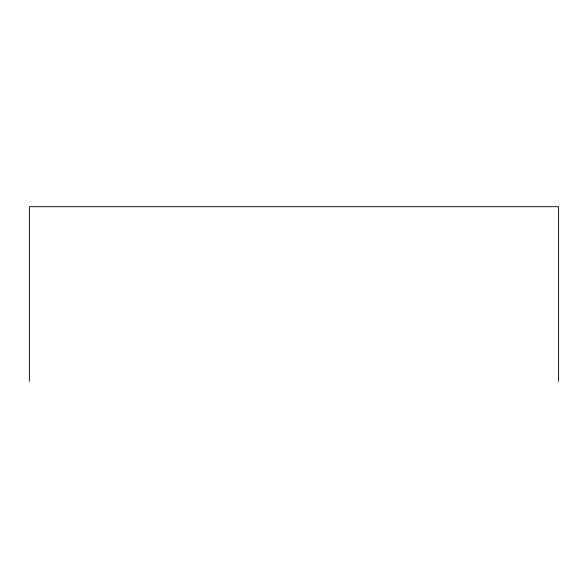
<?xml version="1.0" encoding="UTF-8"?>
<svg xmlns="http://www.w3.org/2000/svg" width="588" height="588" viewBox="0 0 588 588"><rect width="100%" height="100%" fill="white"/><g stroke="black" fill="none" stroke-linecap="round" stroke-linejoin="round"><path stroke-width="0.88" d="M558.6 381.311L558.6 206.689L29.4 206.689L29.4 381.311"/></g></svg>
